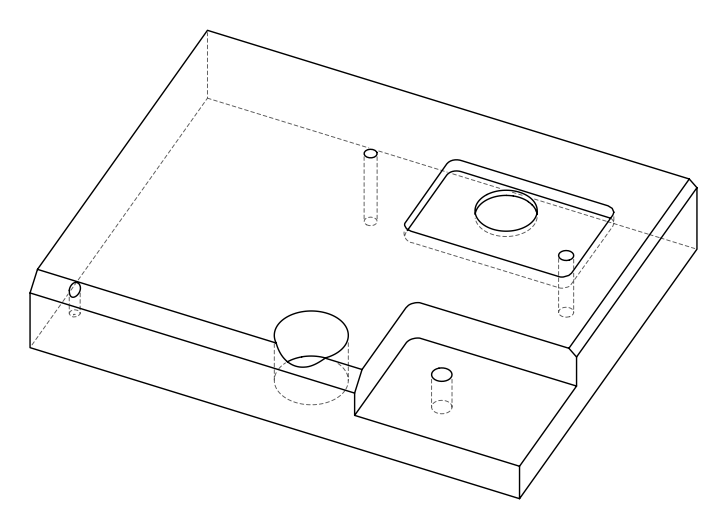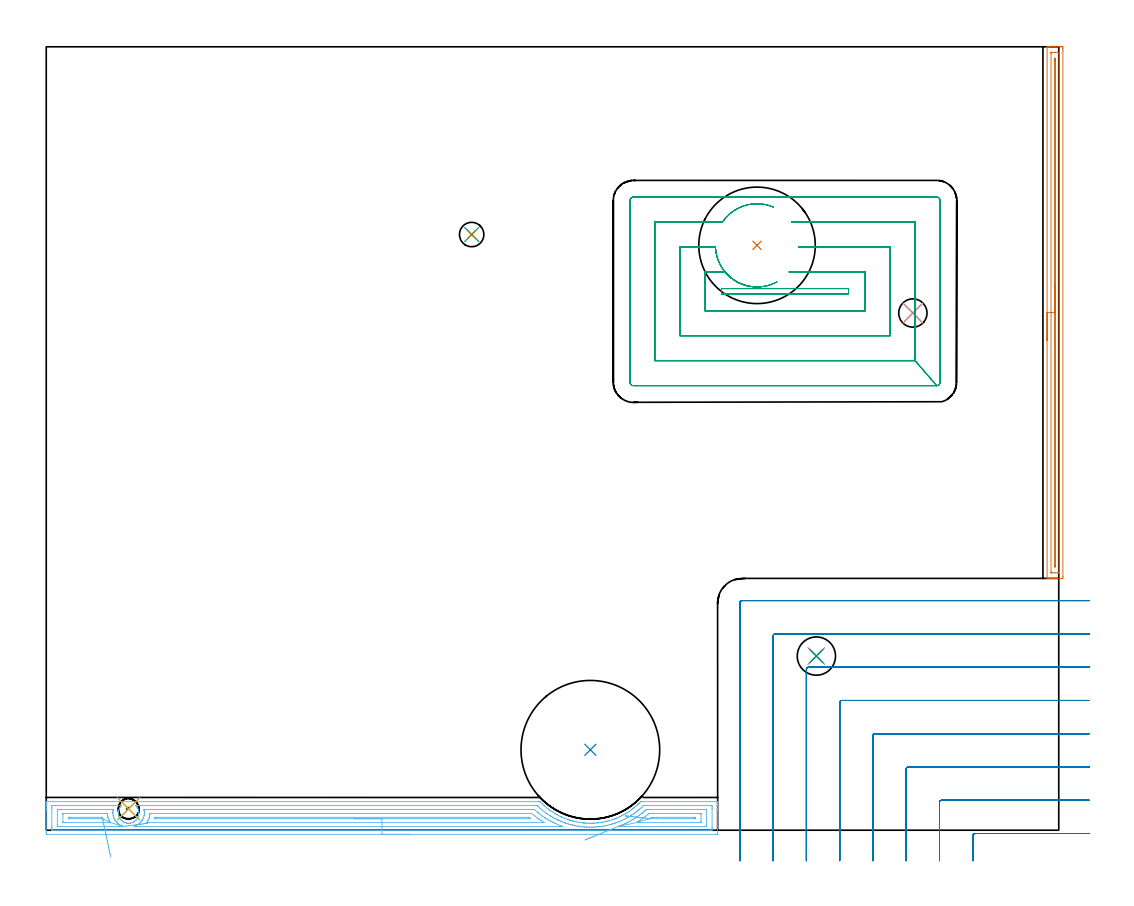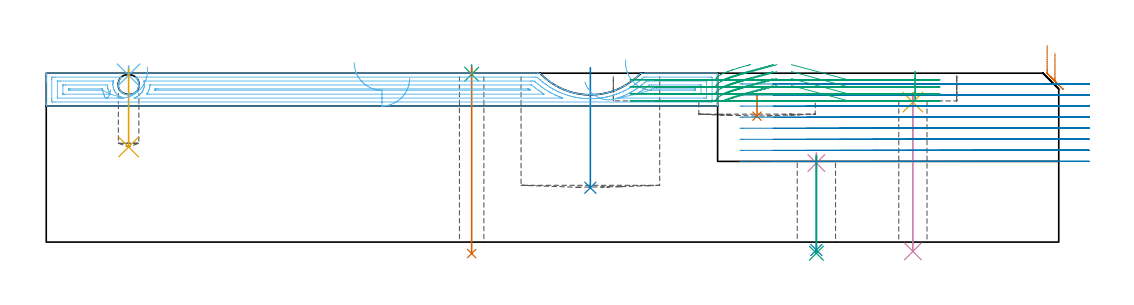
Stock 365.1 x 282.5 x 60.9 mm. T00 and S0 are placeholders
(PLAN: 15 operations, 10 tool changes, 44.3 min)
(1 INDEXABLE_INSERT_DRILL_BLIND_HOLE_FROM_SOLID | STEP1POCKET | NXT0302_036 | 0.03 min | 20784 mm3)
(2 INDEXABLE_INSERT_DRILL_BLIND_HOLE_FROM_SOLID_1 | STEP1POCKET_2 | NXT0302_038 | 0.17 min | 79917 mm3)
(3 SPOT_DRILL | STEP1HOLE | NXT0321_9005460120000 | 0.03 min | 1 mm3)
(4 SPOT_DRILL_1 | STEP1HOLE_1 | NXT0321_9005460120000 | 0.04 min | 3501 mm3)
(5 SPOT_DRILL_2 | STEP1HOLE_2 | NXT0321_9005460120000 | 0.03 min | 1021 mm3)
(6 SPOT_DRILL_3 | STEP1POCKET_1 | NXT0321_9005460120000 | 0.03 min | 1 mm3)
(7 DRILL_THROUGH_HOLE_INTO_CENTER | STEP1HOLE | UGT0301_204 | 0.27 min | 3683 mm3)
(8 DRILL_THROUGH_HOLE_INTO_CENTER_1 | STEP1HOLE_1 | NXT0301_045 | 0.14 min | 1255 mm3)
(9 DRILL_TO_ENLARGE_THROUGH_HOLE | STEP1HOLE_1 | NXT0301_103 | 0.15 min | 4338 mm3)
(10 DRILL_THROUGH_HOLE_INTO_CENTER_2 | STEP1HOLE_2 | NXT0301_073 | 0.23 min | 4204 mm3)
(11 DRILL_BLIND_HOLE_INTO_CENTER | STEP1POCKET_1 | NXT0301_045 | 0.11 min | 1095 mm3)
(12 AREA_MILL | FG_CHAMFER_SURFACE | UGT0205_001 | 9.44 min | 16518 mm3)
(13 AREA_MILL_1 | FG_CHAMFER_SURFACE_1 | UGT0205_001 | 4.74 min | 3171 mm3)
(14 MILL_CORNER_NOTCH_RECTANGULAR | CORNER_NOTCH_RECTANGULAR | UGT0201_008 | Follow Part, ap 4, ae 75% | 19.09 min | 349362 mm3)
(15 MILL_RECTANGULAR_POCKET | POCKET_RECTANGULAR_STRAIGHT | NXT0201_011 | Follow Part, ap 3, ae 75% | 9.76 min | 83696 mm3)
(TOOL NXT0302_036 | Index. Insert Drill 42mm [880-D4200L50-05] | D42 PA176 FL210 Z2)
(TOOL NXT0302_038 | Index. Insert Drill 50mm [880-D5000L50-04] | D50 PA176 FL200 Z2)
(TOOL NXT0321_9005460120000 | NC Spot Drill, 142deg, 12mm, Carbide, Uncoated | D12 PA142 FL30 Z2)
(TOOL UGT0301_204 | Twist Drill 8.8 mm | D8.8 PA118 FL80 Z2)
(TOOL NXT0301_045 | Carbide Drill 7.4mm [860.1-0740-022A1-MM 2214] | D7.4 PA140 FL41 Z2)
(TOOL NXT0301_103 | Carbide Drill 13.8mm [860.1-1380-062A1-MM 2214] | D13.8 PA140 FL77 Z2)
(TOOL NXT0301_073 | Carbide Drill 10.2mm [860.1-1020-031A1-MM 2214] | D10.2 PA140 FL55 Z2)
(TOOL UGT0205_001 | Chamfer Mill 20 x 3 x 45 deg. | D20 FL50 Z2)
(TOOL UGT0201_008 | End Mill 16 mm | D16 FL32 Z4)
(TOOL NXT0201_011 | ENDMILL 12mm [2P460-1200-NA 1630] | D12 FL38 Z6)
(OP 1 INDEXABLE_INSERT_DRILL_BLIND_HOLE_FROM_SOLID)
G17 G21 G94 G90
T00 M6
G54
G17 G0 G90 X256.3 Y210.9 S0 M3
G43 Z70.9 H1
G94 G81 G98 Z45.4 F250. R52.9
G80
M5
M2
(OP 2 INDEXABLE_INSERT_DRILL_BLIND_HOLE_FROM_SOLID_1)
G17 G21 G94 G90
T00 M6
G54
G17 G0 G90 X196.2 Y29. S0 M3
G43 Z70.9 H1
G94 G81 G98 Z19.6 F250. R62.9
G80
M5
M2
(OP 3 SPOT_DRILL)
G17 G21 G94 G90
T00 M6
G54
G17 G0 G90 X153.4 Y214.8 S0 M3
G43 Z70.9 H0
G94 G81 G98 Z60.521 F250. R63.9
G80
M5
M2
(OP 4 SPOT_DRILL_1)
G17 G21 G94 G90
T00 M6
G54
G17 G0 G90 X277.7 Y62.8 S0 M3
G43 Z70.9 H0
G94 G81 G98 Z28.502 F250. R32.1
G80
M5
M2
(OP 5 SPOT_DRILL_2)
G17 G21 G94 G90
T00 M6
G54
G17 G0 G90 X312.5 Y186.5 S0 M3
G43 Z70.9 H0
G94 G81 G98 Z50.461 F250. R53.9
G80
M5
M2
(OP 6 SPOT_DRILL_3)
G17 G21 G94 G90
T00 M6
G54
G17 G0 G90 X29.7 Y7.7 S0 M3
G43 Z70.9 H0
G94 G81 G98 Z60.181 F250. R63.5
G80
M5
M2
(OP 7 DRILL_THROUGH_HOLE_INTO_CENTER)
G17 G21 G94 G90
T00 M6
G54
G17 G0 G90 X153.4 Y214.8 S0 M3
G43 Z70.9 H0
G94 G73 G98 Z-4.144 F250. Q8.13 R62.9
G80
M5
M2
(OP 8 DRILL_THROUGH_HOLE_INTO_CENTER_1)
G17 G21 G94 G90
T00 M6
G54
G17 G0 G90 X277.7 Y62.8 S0 M3
G43 Z70.9 H1
G94 G73 G98 Z-2.847 F250. Q6.389 R31.1
G80
M5
M2
(OP 9 DRILL_TO_ENLARGE_THROUGH_HOLE)
G17 G21 G94 G90
T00 M6
G54
G17 G0 G90 X277.7 Y62.8 S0 M3
G43 Z70.9 H1
G94 G81 G98 Z-4.011 F250. R31.1
G80
M5
M2
(OP 10 DRILL_THROUGH_HOLE_INTO_CENTER_2)
G17 G21 G94 G90
T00 M6
G54
G17 G0 G90 X312.5 Y186.5 S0 M3
G43 Z70.9 H1
G94 G73 G98 Z-3.356 F250. Q9.043 R52.9
G80
M5
M2
(OP 11 DRILL_BLIND_HOLE_INTO_CENTER)
G17 G21 G94 G90
T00 M6
G54
G17 G0 G90 X29.7 Y7.7 S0 M3
G43 Z70.9 H1
G94 G81 G98 Z34.3 F250. R62.5
G80
M5
M2
(OP 12 AREA_MILL)
G17 G21 G94 G90
T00 M6
G54
G17 G0 G90 X131.05 Y-1.5 S1061 M3
G43 Z70.9 H0
Z59.1
G94 G1 X131.012 Z58.228 F250.
X130.898 Z57.364
X130.709 Z56.512
X130.447 Z55.68
X130.113 Z54.874
X129.71 Z54.1
X129.242 Z53.364
X128.71 Z52.672
X128.121 Z52.029
X127.478 Z51.44
X126.786 Z50.908
X126.05 Z50.44
X125.276 Z50.037
X124.47 Z49.703
X123.638 Z49.441
X122.786 Z49.252
X121.922 Z49.138
X121.05 Z49.1
X0.602
X0.043 Y-1.494 Z49.104
X0.008 Y-1.492 Z49.106
X0.003 Y-0.937 Z49.661
X0. Y-0.337 Z50.261
Y7.068 Z57.662
Y7.647 Z58.244
Y7.958 Z58.554
Y8.536 Z59.133
Y8.847 Z59.442
Y9.469 Z60.068
Y9.907 Z60.506
X0.007 Y10.26 Z60.852
X0.01 Y10.297 Z60.888
X0.156 Y10.3 Z60.9
X177.259
X178.062 Y10.294 Z60.892
X178.151 Y10.205 Z60.804
X178.175 Y10.181 Z60.78
X178.919 Y9.438 Z60.037
X179. Y9.359 Z59.958
X179.49 Y8.913 Z59.512
X179.891 Y8.555 Z59.155
X180.382 Y8.15 Z58.746
X180.783 Y7.823 Z58.423
X180.982 Y7.669 Z58.268
X181.39 Y7.365 Z57.963
X181.628 Y7.19 Z57.789
X181.674 Y7.157 Z57.755
X181.72 Y7.125 Z57.723
X181.803 Y7.068 Z57.665
X182.006 Y6.926 Z57.526
X182.21 Y6.785 Z57.384
X182.566 Y6.551 Z57.149
X183.458 Y5.994 Z56.592
X183.505 Y5.967 Z56.565
X183.616 Y5.901 Z56.499
X183.851 Y5.767 Z56.367
X183.981 Y5.693 Z56.293
X184.152 Y5.6 Z56.2
X184.349 Y5.494 Z56.092
X185.289 Y5.009 Z55.607
X185.735 Y4.802 Z55.4
X185.938 Y4.71 Z55.309
X185.968 Y4.696 Z55.296
X186.132 Y4.624 Z55.221
X187.024 Y4.25 Z54.849
X187.321 Y4.132 Z54.73
X187.915 Y3.921 Z54.516
X187.966 Y3.904 Z54.5
X188.268 Y3.804 Z54.402
X188.412 Y3.758 Z54.354
X188.488 Y3.733 Z54.33
X188.721 Y3.656 Z54.255
X188.807 Y3.628 Z54.227
X189.304 Y3.484 Z54.08
X189.698 Y3.367 Z53.966
X189.728 Y3.359 Z53.958
X189.9 Y3.312 Z53.912
X190.145 Y3.248 Z53.845
X190.59 Y3.143 Z53.742
X190.825 Y3.094 Z53.694
X191.481 Y2.961 Z53.556
X192.373 Y2.805 Z53.403
X193.264 Y2.682 Z53.281
X193.765 Y2.634 Z53.228
X193.875 Y2.622 Z53.219
X193.881 Y2.621
X194.055 Y2.604 Z53.199
X194.156 Y2.595 Z53.188
X194.211 Y2.593 Z53.183
X194.974 Y2.542 Z53.137
X195.047 Y2.537 Z53.132
X195.945 Y2.511 Z53.106
X196.044 Y2.513
X196.831 Y2.518 Z53.112
X196.888 Y2.521 Z53.113
X197.4 Y2.542 Z53.139
X197.722 Y2.556 Z53.152
X198.614 Y2.628 Z53.224
X198.672 Y2.636 Z53.229
X198.933 Y2.664 Z53.261
X199.505 Y2.732 Z53.324
X200.397 Y2.866 Z53.46
X200.677 Y2.917 Z53.516
X201.288 Y3.034 Z53.631
X202.18 Y3.23 Z53.827
X202.241 Y3.245 Z53.841
X202.256 Y3.248 Z53.845
X202.741 Y3.38 Z53.98
X203.071 Y3.472 Z54.07
X203.963 Y3.746 Z54.344
X204.854 Y4.05 Z54.649
X204.917 Y4.073 Z54.671
X205.08 Y4.132 Z54.73
X205.364 Y4.246 Z54.846
X205.444 Y4.278 Z54.878
X205.746 Y4.402 Z54.999
X206.637 Y4.789 Z55.389
X207.148 Y5.029 Z55.625
X207.364 Y5.137 Z55.736
X207.529 Y5.22 Z55.819
X208.04 Y5.494 Z56.09
X208.421 Y5.695 Z56.295
X208.469 Y5.723 Z56.323
X208.782 Y5.9 Z56.5
X209.312 Y6.222 Z56.82
X210.204 Y6.793 Z57.391
X211.095 Y7.427 Z58.026
X211.417 Y7.67 Z58.268
X211.609 Y7.823 Z58.419
X211.908 Y8.059 Z58.658
X211.987 Y8.121 Z58.72
X212.501 Y8.551 Z59.151
X212.84 Y8.847 Z59.445
X212.878 Y8.88 Z59.479
X212.947 Y8.944 Z59.543
X213.067 Y9.055 Z59.655
X213.161 Y9.144 Z59.74
X213.245 Y9.22 Z59.819
X213.412 Y9.375 Z59.974
X213.48 Y9.439 Z60.036
X213.542 Y9.499 Z60.098
X213.733 Y9.683 Z60.282
X213.77 Y9.72 Z60.317
X213.786 Y9.737 Z60.334
X214.266 Y10.221 Z60.82
X214.339 Y10.294 Z60.892
X214.732 Y10.3 Z60.9
X241.944
X242.09 Y10.297 Z60.888
X242.093 Y10.26 Z60.852
X242.1 Y9.906 Z60.505
Y9.469 Z60.068
Y8.847 Z59.442
Y7.647 Z58.244
Y7.068 Z57.662
Y-0.937 Z49.661
X242.098 Y-1.228 Z49.369
X242.09 Y-1.492 Z49.106
X241.826 Y-1.499 Z49.099
X121.05 Y-1.5 Z49.1
Y-0.086 Z50.514
X3.317
X2.423 Y-0.083 Z50.517
X2.386 Y-0.081 Z50.519
X2.01 Y-0.047 Z50.553
X2.003 Y0.335 Z50.935
X2.001 Y0.842 Z51.442
X2. Y1.227 Z51.827
X2.001 Y7.958 Z58.558
X2.002 Y8.341 Z58.941
X2.01 Y8.847 Z59.447
X2.352 Y8.882 Z59.482
X2.386 Y8.883 Z59.483
X3.24 Y8.886 Z59.486
X26.476
X27.111 Y8.88 Z59.48
X27.154 Y8.879 Z59.479
X27.133 Y8.85 Z59.45
X26.858 Y8.553 Z59.153
X26.547 Y8.126 Z58.726
X26.317 Y7.669 Z58.269
X26.158 Y7.232 Z57.832
X26.058 Y6.784 Z57.384
X26.015 Y6.343 Z56.943
X26.023 Y5.9 Z56.5
X26.088 Y5.454 Z56.054
X26.207 Y5.016 Z55.616
X26.358 Y4.635 Z55.235
X26.547 Y4.269 Z54.869
X26.638 Y4.131 Z54.731
X26.813 Y3.896 Z54.496
X27.006 Y3.674 Z54.274
X27.216 Y3.468 Z54.068
X27.439 Y3.275 Z53.875
X27.476 Y3.247 Z53.847
X27.678 Y3.108 Z53.708
X27.888 Y2.981 Z53.581
X28.106 Y2.868 Z53.468
X28.33 Y2.765 Z53.365
X28.768 Y2.619 Z53.219
X28.992 Y2.564 Z53.164
X29.222 Y2.535 Z53.135
X29.667 Y2.511 Z53.111
X30.113 Y2.526 Z53.126
X30.337 Y2.558 Z53.158
X31.005 Y2.691 Z53.291
X31.119 Y2.768 Z53.368
X31.23 Y2.829 Z53.429
X31.455 Y2.95 Z53.55
X31.68 Y3.081 Z53.681
X31.896 Y3.225 Z53.825
X31.925 Y3.247 Z53.847
X32.158 Y3.446 Z54.046
X32.378 Y3.658 Z54.258
X32.579 Y3.888 Z54.488
X32.788 Y4.162 Z54.762
X32.909 Y4.367 Z54.967
X33.016 Y4.579 Z55.179
X33.193 Y5.016 Z55.616
X33.312 Y5.454 Z56.054
X33.377 Y5.9 Z56.5
X33.385 Y6.343 Z56.943
X33.342 Y6.784 Z57.384
X33.242 Y7.232 Z57.832
X33.084 Y7.669 Z58.269
X32.947 Y7.957 Z58.557
X32.788 Y8.236 Z58.836
X32.672 Y8.397 Z58.997
X32.547 Y8.553 Z59.153
X32.237 Y8.878 Z59.478
X32.234 Y8.884 Z59.484
X32.683 Y8.886 Z59.486
X175.436
X176.33 Y8.884 Z59.484
X176.367 Y8.883 Z59.483
X177.047 Y8.847 Z59.447
X177.259 Y8.651 Z59.251
X178.014 Y7.958 Z58.558
X178.151 Y7.835 Z58.435
X178.972 Y7.139 Z57.739
X179.043 Y7.082 Z57.682
X179.06 Y7.068 Z57.668
X179.936 Y6.395 Z56.995
X180.015 Y6.337 Z56.937
X180.237 Y6.179 Z56.779
X180.828 Y5.772 Z56.372
X181.568 Y5.289 Z55.889
X181.72 Y5.193 Z55.793
X181.98 Y5.03 Z55.63
X182.612 Y4.659 Z55.259
X182.713 Y4.601 Z55.201
X182.778 Y4.565 Z55.165
X183.084 Y4.4 Z55.
X183.505 Y4.18 Z54.78
X183.963 Y3.943 Z54.543
X184.397 Y3.732 Z54.332
X184.486 Y3.689 Z54.289
X184.548 Y3.661 Z54.261
X184.883 Y3.511 Z54.111
X185.289 Y3.335 Z53.935
X185.595 Y3.205 Z53.805
X186.181 Y2.97 Z53.57
X187.051 Y2.643 Z53.243
X187.065 Y2.639 Z53.239
X187.118 Y2.621 Z53.221
X187.966 Y2.352 Z52.952
X188.356 Y2.232 Z52.832
X188.858 Y2.089 Z52.689
X189.593 Y1.888 Z52.488
X189.683 Y1.866 Z52.466
X189.75 Y1.851 Z52.451
X190.29 Y1.732 Z52.332
X190.642 Y1.659 Z52.259
X190.733 Y1.641 Z52.241
X191.534 Y1.498 Z52.098
X191.817 Y1.45 Z52.05
X192.427 Y1.362 Z51.962
X192.856 Y1.304 Z51.904
X193.319 Y1.251 Z51.851
X193.514 Y1.231 Z51.831
X194.04 Y1.184 Z51.784
X194.211 Y1.171 Z51.771
X194.809 Y1.135 Z51.735
X195.103 Y1.123 Z51.723
X195.733 Y1.104 Z51.704
X195.995 Y1.101 Z51.701
X196.625 Y1.104 Z51.704
X196.888 Y1.108 Z51.708
X197.489 Y1.132 Z51.732
X197.78 Y1.147 Z51.747
X198.328 Y1.185 Z51.785
X198.672 Y1.214 Z51.814
X199.145 Y1.261 Z51.861
X199.564 Y1.308 Z51.908
X199.942 Y1.355 Z51.955
X200.456 Y1.431 Z52.031
X200.717 Y1.472 Z52.072
X201.349 Y1.582 Z52.182
X201.475 Y1.606 Z52.206
X202.106 Y1.732 Z52.332
X202.217 Y1.756 Z52.356
X202.257 Y1.765 Z52.365
X203.025 Y1.947 Z52.547
X203.133 Y1.974 Z52.574
X203.64 Y2.116 Z52.716
X204.025 Y2.227 Z52.827
X204.328 Y2.319 Z52.919
X204.917 Y2.503 Z53.103
X205.007 Y2.532 Z53.132
X205.27 Y2.621 Z53.221
X205.672 Y2.759 Z53.359
X205.73 Y2.78 Z53.38
X205.81 Y2.809 Z53.409
X206.314 Y3.008 Z53.608
X206.702 Y3.164 Z53.764
X206.947 Y3.266 Z53.866
X207.594 Y3.545 Z54.145
X208.176 Y3.82 Z54.42
X208.486 Y3.971 Z54.571
X208.771 Y4.117 Z54.717
X209.379 Y4.435 Z55.035
X209.925 Y4.744 Z55.344
X210.271 Y4.944 Z55.544
X210.486 Y5.075 Z55.675
X210.833 Y5.289 Z55.889
X211.035 Y5.417 Z56.017
X211.163 Y5.501 Z56.101
X211.792 Y5.917 Z56.517
X212.16 Y6.179 Z56.779
X212.613 Y6.513 Z57.113
X212.947 Y6.762 Z57.362
X213.12 Y6.897 Z57.497
X213.336 Y7.068 Z57.668
X213.613 Y7.294 Z57.894
X213.84 Y7.482 Z58.082
X214.096 Y7.702 Z58.302
X214.39 Y7.958 Z58.558
X214.57 Y8.119 Z58.719
X214.732 Y8.267 Z58.867
X215.359 Y8.847 Z59.447
X215.591 Y8.88 Z59.48
X215.624 Y8.882 Z59.482
X216.478 Y8.886 Z59.486
X238.783
X239.677 Y8.883 Z59.483
X239.714 Y8.881 Z59.481
X240.09 Y8.847 Z59.447
X240.097 Y8.465 Z59.065
X240.099 Y7.958 Z58.558
X240.1 Y7.573 Z58.173
X240.099 Y0.842 Z51.442
X240.098 Y0.459 Z51.059
X240.09 Y-0.047 Z50.553
X239.748 Y-0.082 Z50.518
X239.714 Y-0.083 Z50.517
X238.86 Y-0.086 Z50.514
X121.05
Y1.328 Z51.928
X32.234 Y1.329 Z51.929
X31.892 Y1.33 Z51.93
X31.829 Y1.331 Z51.931
X31.66 Y1.335 Z51.935
X31.779 Y1.384 Z51.984
X32.063 Y1.499 Z52.099
X32.287 Y1.615 Z52.215
X32.721 Y1.861 Z52.461
X33.19 Y2.154 Z52.754
X33.344 Y2.26 Z52.86
X33.614 Y2.475 Z53.075
X33.691 Y2.544 Z53.144
X33.773 Y2.621 Z53.221
X34.135 Y2.991 Z53.591
X34.506 Y3.437 Z54.037
X34.537 Y3.479 Z54.079
X34.558 Y3.511 Z54.111
X34.749 Y3.832 Z54.432
X34.861 Y4.046 Z54.646
X35.014 Y4.4 Z55.
X35.123 Y4.674 Z55.274
X35.289 Y5.289 Z55.889
X35.307 Y5.381 Z55.981
X35.356 Y5.751 Z56.351
X35.381 Y6.179 Z56.779
X35.382 Y6.195 Z56.795
X35.372 Y6.413 Z57.013
X35.351 Y6.642 Z57.242
X35.293 Y7.068 Z57.668
X35.275 Y7.191 Z57.791
X35.237 Y7.411 Z58.011
X35.232 Y7.466 Z58.066
X35.248 Y7.467 Z58.067
X35.297 Y7.47 Z58.07
X35.398 Y7.471 Z58.071
X174.582
X175.071
X175.475 Y7.468 Z58.068
X175.969 Y7.465 Z58.065
X176.367 Y7.142 Z57.742
X176.455 Y7.068 Z57.668
X177.259 Y6.388 Z56.988
X177.516 Y6.179 Z56.779
X178.151 Y5.684 Z56.284
X178.676 Y5.289 Z55.889
X179.043 Y5.029 Z55.629
X179.866 Y4.47 Z55.07
X179.936 Y4.425 Z55.025
X179.975 Y4.4 Z55.
X180.828 Y3.876 Z54.476
X181.448 Y3.511 Z54.111
X181.72 Y3.359 Z53.959
X182.053 Y3.178 Z53.778
X182.612 Y2.894 Z53.494
X183.157 Y2.621 Z53.221
X183.505 Y2.457 Z53.057
X183.81 Y2.317 Z52.917
X184.397 Y2.068 Z52.668
X185.199 Y1.732 Z52.332
X185.289 Y1.697 Z52.297
X185.345 Y1.675 Z52.275
X185.673 Y1.555 Z52.155
X186.181 Y1.366 Z51.966
X186.253 Y1.338 Z51.938
X186.216 Y1.333 Z51.933
X186.181 Y1.332 Z51.932
X185.693 Y1.329 Z51.929
X185.534
X121.05 Y1.328 Z51.928
Y2.743 Z53.343
X37.06
X36.45 Y2.748 Z53.348
X36.29 Y2.75 Z53.35
X36.288 Y2.779 Z53.379
X36.29 Y2.794 Z53.394
X36.565 Y3.237 Z53.837
X36.713 Y3.511 Z54.111
X36.86 Y3.833 Z54.433
X37.085 Y4.4 Z55.
X37.11 Y4.472 Z55.072
X37.183 Y4.727 Z55.327
X37.287 Y5.186 Z55.786
X37.303 Y5.289 Z55.889
X37.35 Y5.646 Z56.246
X37.376 Y5.986 Z56.586
X37.383 Y6.031 Z56.631
X37.388 Y6.049 Z56.649
X37.402 Y6.051 Z56.651
X37.497 Y6.055 Z56.655
X37.69 Y6.057 Z56.657
X174.705
X174.897 Y6.055 Z56.655
X174.992 Y6.052 Z56.652
X175.037 Y6.049 Z56.649
X175.961 Y5.289 Z55.889
X176.367 Y4.968 Z55.568
X177.106 Y4.4 Z55.
X177.259 Y4.286 Z54.886
X177.664 Y3.996 Z54.596
X178.151 Y3.671 Z54.271
X178.394 Y3.511 Z54.111
X179.043 Y3.085 Z53.685
X179.546 Y2.749 Z53.349
X179.043 Y2.744 Z53.344
X178.921 Y2.743 Z53.343
X121.05
Y4.157 Z54.757
X39.21
X39.138 Y4.159 Z54.759
X39.113 Y4.16 Z54.76
X39.091 Y4.163 Z54.763
X39.087 Y4.199 Z54.799
X39.1 Y4.268 Z54.868
X39.135 Y4.4 Z55.
X39.184 Y4.569 Z55.169
X39.216 Y4.636 Z55.236
X39.372 Y4.639 Z55.239
X39.616 Y4.642 Z55.242
X39.859 Y4.643 Z55.243
X40.507
X173.447
X173.69 Y4.642 Z55.242
X173.934 Y4.639 Z55.239
X174.092 Y4.636 Z55.236
X174.187 Y4.563 Z55.163
X174.393 Y4.4 Z55.
X174.582 Y4.247 Z54.847
X174.644 Y4.192 Z54.792
X174.676 Y4.162 Z54.762
X174.664 Y4.16 Z54.76
X174.641 Y4.158 Z54.758
X174.582
X173.934 Y4.157 Z54.757
X121.05
X120.178 Z54.795
X119.314 Z54.909
X118.462 Z55.098
X117.63 Z55.36
X116.824 Z55.694
X116.05 Z56.097
X115.314 Z56.565
X114.622 Z57.096
X113.979 Z57.686
X113.39 Z58.329
X112.858 Z59.021
X112.39 Z59.757
X111.987 Z60.531
X111.653 Z61.337
X111.391 Z62.169
X111.202 Z63.02
X111.088 Z63.885
X111.05 Z64.757
G0 Z70.9
X194.194 Y-3.553
Z57.741
G1 X194.513 Y-3.422 Z56.94
X194.895 Y-3.266 Z56.171
X195.338 Y-3.084 Z55.442
X195.838 Y-2.88 Z54.757
X196.391 Y-2.653 Z54.122
X196.993 Y-2.406 Z53.541
X197.64 Y-2.141 Z53.019
X198.327 Y-1.86 Z52.56
X199.048 Y-1.565 Z52.167
X199.798 Y-1.258 Z51.844
X200.571 Y-0.941 Z51.593
X201.361 Y-0.617 Z51.415
X202.163 Y-0.289 Z51.313
X202.97 Y0.042 Z51.286
X203.776 Y0.372 Z51.336
X204.575 Y0.699 Z51.461
X205.361 Y1.021 Z51.661
X206.127 Y1.335 Z51.935
X206.184 Y1.358 Z51.958
X206.251 Y1.383 Z51.983
X206.702 Y1.545 Z52.145
X206.838 Y1.596 Z52.196
X207.196 Y1.732 Z52.332
X207.48 Y1.845 Z52.445
X207.594 Y1.892 Z52.492
X208.106 Y2.111 Z52.711
X208.486 Y2.275 Z52.875
X208.726 Y2.382 Z52.982
X209.253 Y2.621 Z53.221
X209.338 Y2.661 Z53.261
X209.379 Y2.681 Z53.281
X209.927 Y2.963 Z53.563
X210.271 Y3.142 Z53.742
X210.511 Y3.271 Z53.871
X210.955 Y3.511 Z54.111
X211.088 Y3.585 Z54.185
X211.163 Y3.628 Z54.228
X211.646 Y3.918 Z54.518
X212.055 Y4.166 Z54.766
X212.199 Y4.256 Z54.856
X212.424 Y4.4 Z55.
X212.739 Y4.607 Z55.207
X212.947 Y4.747 Z55.347
X213.269 Y4.969 Z55.569
X213.728 Y5.289 Z55.889
X213.793 Y5.336 Z55.936
X213.84 Y5.37 Z55.97
X214.3 Y5.72 Z56.32
X214.732 Y6.049 Z56.649
X214.804 Y6.107 Z56.707
X214.894 Y6.179 Z56.779
X215.292 Y6.509 Z57.109
X215.624 Y6.786 Z57.386
X215.775 Y6.917 Z57.517
X215.946 Y7.068 Z57.668
X216.245 Y7.338 Z57.938
X216.34 Y7.422 Z58.022
X216.375 Y7.451 Z58.051
X216.395 Y7.464 Z58.064
X216.416 Y7.466 Z58.066
X216.516 Y7.469 Z58.069
X217.004 Y7.471 Z58.071
X217.408 Y7.472 Z58.072
X237.929 Y7.471 Z58.071
X238.064 Y7.47 Z58.07
X238.085 Y7.468 Z58.068
X238.09 Y7.466 Z58.066
X238.093 Y7.443 Z58.043
X238.098 Y7.352 Z57.952
X238.099 Y7.239 Z57.839
X238.1 Y7.068 Z57.668
X238.099 Y1.562 Z52.162
X238.093 Y1.391 Z51.991
X238.09 Y1.345 Z51.945
X238.076 Y1.335 Z51.935
X238.03 Y1.333 Z51.933
X237.929 Y1.331 Z51.931
X237.441 Y1.329 Z51.929
X237.037 Y1.328 Z51.928
X206.702 Y1.329 Z51.929
X206.213 Y1.33 Z51.93
X206.127 Y1.335 Z51.935
X212.815 Y2.751 Z53.351
X212.816 Y2.752 Z53.352
X212.914 Y2.816 Z53.416
X212.947 Y2.837 Z53.437
X213.363 Y3.096 Z53.696
X213.55 Y3.214 Z53.814
X213.84 Y3.398 Z53.998
X213.908 Y3.443 Z54.043
X214.01 Y3.511 Z54.111
X214.44 Y3.801 Z54.401
X214.732 Y4. Z54.6
X214.967 Y4.166 Z54.766
X215.293 Y4.4 Z55.
X215.483 Y4.54 Z55.14
X215.624 Y4.645 Z55.245
X215.987 Y4.927 Z55.527
X216.451 Y5.289 Z55.889
X216.487 Y5.318 Z55.918
X216.981 Y5.716 Z56.316
X217.408 Y6.05 Z56.65
X217.535 Y6.052 Z56.652
X218.301 Y6.056 Z56.656
X219.071 Y6.057 Z56.657
X235.375
X236.042 Y6.052 Z56.652
X236.079 Y6.051 Z56.651
X236.09 Y6.047 Z56.647
X236.093 Y6.026 Z56.626
X236.097 Y5.928 Z56.528
X236.099 Y5.73 Z56.33
Y3.088 Z53.688
X236.096 Y2.877 Z53.477
X236.092 Y2.772 Z53.372
X236.09 Y2.751 Z53.351
X236.072 Y2.749 Z53.349
X236.02 Y2.746 Z53.346
X235.253 Y2.743 Z53.343
X235.131
X213.19
X212.947 Y2.745 Z53.345
X212.821 Y2.747 Z53.347
X212.815 Y2.751 Z53.351
X217.727 Y4.165 Z54.765
X217.757 Y4.192 Z54.792
X217.878 Y4.294 Z54.894
X218.008 Y4.4 Z55.
X218.17 Y4.53 Z55.13
X218.301 Y4.635 Z55.235
X218.951 Y4.641 Z55.241
X220.085 Y4.643 Z55.243
X233.712
X233.875 Y4.641 Z55.241
X234.004 Y4.639 Z55.239
X234.083 Y4.636 Z55.236
X234.09 Y4.609 Z55.209
X234.094 Y4.4 Z55.
X234.093 Y4.243 Z54.843
X234.09 Y4.17 Z54.77
X233.955 Y4.164 Z54.764
X233.71 Y4.159 Z54.759
X233.468 Y4.158 Z54.758
X218.057 Y4.157 Z54.757
X217.813 Y4.16 Z54.76
X217.745 Y4.163 Z54.763
X217.727 Y4.165 Z54.765
X216.871 Y4.262 Z54.9
X216.03 Y4.357 Z55.11
X215.21 Y4.451 Z55.393
X214.417 Y4.54 Z55.747
X213.659 Y4.627 Z56.169
X212.939 Y4.708 Z56.656
X212.265 Y4.785 Z57.205
X211.641 Y4.855 Z57.81
X211.072 Y4.92 Z58.468
X210.561 Y4.978 Z59.173
X210.114 Y5.029 Z59.92
X209.733 Y5.072 Z60.704
X209.421 Y5.107 Z61.518
X209.181 Y5.135 Z62.356
X209.015 Y5.153 Z63.212
X208.923 Y5.164 Z64.08
X208.907 Y5.166 Z64.952
X208.967 Y5.159 Z65.822
G0 Z70.9
X36.419 Y2.473
Z63.158
G1 X36.493 Y2.483 Z62.288
X36.492 Z61.416
X36.416 Y2.472 Z60.547
X36.264 Y2.453 Z59.688
X36.04 Y2.423 Z58.846
X35.743 Y2.384 Z58.026
X35.376 Y2.336 Z57.236
X34.943 Y2.279 Z56.481
X34.446 Y2.213 Z55.767
X33.889 Y2.14 Z55.1
X33.277 Y2.06 Z54.483
X32.614 Y1.972 Z53.923
X31.904 Y1.879 Z53.424
X31.155 Y1.78 Z52.989
X30.371 Y1.677 Z52.621
X29.557 Y1.57 Z52.324
X28.722 Y1.46 Z52.099
X27.87 Y1.348 Z51.948
X27.766 Y1.335 Z51.935
X27.518 Y1.331 Z51.931
X27.368 Y1.33 Z51.93
X26.88 Y1.329 Z51.929
X26.476 Y1.328 Z51.928
X4.171 Y1.329 Z51.929
X4.036 Y1.33 Z51.93
X4.014 Y1.332 Z51.932
X4.01 Y1.334 Z51.934
X4.007 Y1.357 Z51.957
X4.002 Y1.448 Z52.048
X4. Y1.902 Z52.502
X4.001 Y7.238 Z57.838
X4.007 Y7.409 Z58.009
X4.01 Y7.455 Z58.055
X4.024 Y7.465 Z58.065
X4.07 Y7.467 Z58.067
X4.171 Y7.469 Z58.069
X4.659 Y7.471 Z58.071
X5.063 Y7.472 Z58.072
X24.042 Y7.471 Z58.071
X24.114 Y7.47 Z58.07
X24.155 Y7.467 Z58.067
X24.17 Y7.466 Z58.066
X24.172 Y7.45 Z58.05
X24.107 Y7.068 Z57.668
X24.065 Y6.804 Z57.404
X24.037 Y6.51 Z57.11
X24.028 Y6.179 Z56.779
X24.032 Y5.947 Z56.547
X24.111 Y5.289 Z55.889
X24.231 Y4.83 Z55.43
X24.385 Y4.4 Z55.
X24.476 Y4.178 Z54.778
X24.692 Y3.756 Z54.356
X24.851 Y3.511 Z54.111
X25.173 Y3.096 Z53.696
X25.376 Y2.867 Z53.467
X25.584 Y2.653 Z53.253
X25.62 Y2.621 Z53.221
X26.092 Y2.236 Z52.836
X26.476 Y1.983 Z52.583
X26.931 Y1.732 Z52.332
X27.368 Y1.533 Z52.133
X27.87 Y1.348 Z51.948
X23.139 Y2.748 Z53.348
X23.137 Y2.747 Z53.347
X23.106 Y2.745 Z53.345
X23.04 Y2.743 Z53.343
X22.907
X6.725
X6.058 Y2.748 Z53.348
X6.021 Y2.749 Z53.349
X6.01 Y2.753 Z53.353
X6.007 Y2.774 Z53.374
X6.003 Y2.872 Z53.472
X6.001 Y3.07 Z53.67
Y5.712 Z56.312
X6.004 Y5.923 Z56.523
X6.008 Y6.028 Z56.628
X6.01 Y6.049 Z56.649
X6.028 Y6.051 Z56.651
X6.08 Y6.054 Z56.654
X6.847 Y6.057 Z56.657
X6.969
X21.246 Y6.056 Z56.656
X22.015 Y6.05 Z56.65
X22.098 Y5.289 Z55.889
X22.111 Y5.194 Z55.794
X22.219 Y4.749 Z55.349
X22.321 Y4.4 Z55.
X22.495 Y3.921 Z54.521
X22.692 Y3.511 Z54.111
X22.907 Y3.111 Z53.711
X23.062 Y2.873 Z53.473
X23.13 Y2.766 Z53.366
X23.139 Y2.748 Z53.348
X20.326 Y4.162 Z54.762
X20.32 Y4.161 Z54.761
X20.291 Y4.159 Z54.759
X20.231 Y4.158 Z54.758
X8.388 Y4.157 Z54.757
X8.225 Y4.159 Z54.759
X8.096 Y4.161 Z54.761
X8.017 Y4.164 Z54.764
X8.01 Y4.191 Z54.791
X8.006 Y4.4 Z55.
X8.007 Y4.557 Z55.157
X8.01 Y4.63 Z55.23
X8.145 Y4.636 Z55.236
X8.39 Y4.641 Z55.241
X8.632 Y4.642 Z55.242
X19.987 Y4.643 Z55.243
X20.109 Y4.641 Z55.241
X20.169 Y4.639 Z55.239
X20.192 Y4.637 Z55.237
X20.231 Y4.537 Z55.137
X20.269 Y4.4 Z55.
X20.284 Y4.347 Z54.947
X20.314 Y4.217 Z54.817
X20.326 Y4.162 Z54.762
X20.459 Y3.526 Z54.179
X20.603 Y2.843 Z53.656
X20.755 Y2.118 Z53.195
X20.915 Y1.357 Z52.8
X21.081 Y0.564 Z52.475
X21.253 Y-0.253 Z52.222
X21.428 Y-1.088 Z52.042
X21.606 Y-1.936 Z51.938
X21.786 Y-2.789 Z51.909
X21.965 Y-3.641 Z51.957
X22.142 Y-4.487 Z52.08
X22.317 Y-5.318 Z52.278
X22.487 Y-6.13 Z52.549
X22.652 Y-6.915 Z52.892
X22.81 Y-7.668 Z53.303
X22.96 Y-8.383 Z53.779
X23.101 Y-9.055 Z54.318
X23.232 Y-9.678 Z54.914
G0 Z70.9
M5
M2
(OP 13 AREA_MILL_1)
G17 G21 G94 G90
T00 M6
G54
G17 G0 G90 X360.9 Y176.65 S1061 M3
G43 Z70.9 H0
G94 G1 Y176.688 Z70.028 F250.
Y176.802 Z69.163
Y176.991 Z68.312
Y177.253 Z67.48
Y177.587 Z66.674
Y177.99 Z65.9
Y178.458 Z65.164
Y178.99 Z64.472
Y179.579 Z63.829
Y180.222 Z63.239
Y180.914 Z62.708
Y181.65 Z62.24
Y182.424 Z61.837
Y183.23 Z61.503
Y184.062 Z61.241
Y184.913 Z61.052
Y185.778 Z60.938
Y186.65 Z60.9
Y282.319
X360.903 Y282.49 Z60.888
X360.966 Y282.493 Z60.825
X361.401 Y282.5 Z60.399
X361.685 Z60.115
X362.41 Z59.385
X363.666 Z58.131
X365.09 Z56.706
X365.718 Z56.078
X365.983 Y282.498 Z55.813
X366.591 Y282.493 Z55.205
X366.593 Y282.482 Z55.203
X366.599 Y281.871 Z55.201
X366.6 Y281.254 Z55.2
X366.599 Y91.428 Z55.201
X366.593 Y90.818 Z55.203
X366.591 Y90.807 Z55.205
X365.983 Y90.8 Z55.813
X364.197 Z57.598
X362.773 Z59.024
X362.41 Z59.385
X361.401 Z60.399
X360.969 Z60.822
X360.915 Z60.876
X360.903 Y90.807 Z60.888
X360.9 Y90.981 Z60.9
Y186.65
X362.314 Z59.486
Y280.179
X362.316 Y280.275 Z59.484
X362.321 Y280.466 Z59.479
X362.325 Y280.492 Z59.475
X362.333 Y280.495 Z59.467
X362.358 Y280.498 Z59.442
X362.41 Y280.5 Z59.39
X362.887 Z58.913
X363.78 Z58.02
X364.674 Z57.126
X365.09 Y280.497 Z56.71
X365.149 Y280.494 Z56.651
X365.179 Y280.49 Z56.621
X365.182 Y280.371 Z56.618
X365.185 Y280.179 Z56.615
X365.186 Y93.121 Z56.614
X365.184 Y93.025 Z56.616
X365.179 Y92.834 Z56.621
X365.175 Y92.808 Z56.625
X365.167 Y92.805 Z56.633
X365.142 Y92.802 Z56.658
X365.09 Y92.8 Z56.71
X364.613 Z57.187
X363.72 Z58.08
X362.826 Z58.974
X362.41 Y92.803 Z59.39
X362.351 Y92.806 Z59.449
X362.321 Y92.81 Z59.479
X362.318 Y92.929 Z59.482
X362.315 Y93.121 Z59.485
X362.314 Y186.65 Z59.486
X363.728 Z58.072
Y277.401
X363.729 Y277.869 Z58.071
X363.733 Y278.295 Z58.067
X363.735 Y278.337 Z58.065
X363.749 Y278.441 Z58.051
X363.764 Y278.295 Z58.036
X363.771 Y277.87 Z58.029
Y277.827
Y95.43
X363.767 Y95.005 Z58.033
X363.765 Y94.963 Z58.035
X363.751 Y94.859 Z58.049
X363.735 Y95.005 Z58.065
X363.732 Y95.048 Z58.068
X363.729 Y95.473 Z58.071
X363.728 Y186.65 Z58.072
Y187.522 Z58.11
Y188.386 Z58.223
Y189.238 Z58.412
Y190.07 Z58.675
Y190.876 Z59.008
Y191.65 Z59.411
Y192.386 Z59.88
Y193.078 Z60.411
Y193.721 Z61.
Y194.31 Z61.644
Y194.841 Z62.336
Y195.31 Z63.072
Y195.713 Z63.845
Y196.047 Z64.651
Y196.309 Z65.483
Y196.498 Z66.335
Y196.612 Z67.2
Y196.65 Z68.072
G0 Z70.9
M5
M2
(OP 14 MILL_CORNER_NOTCH_RECTANGULAR)
G17 G21 G94 G90
T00 M6
G54
G17 G0 G90 X376.009 Y-1.2 S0 M3
G43 Z71.005 H0
Z57.017
G94 G1 X373.009 F250.
X334.894 F500.
G3 X334.1 Y-1.994 R0.8
G1 Y-7.893
Y-8.
X334.096 Y-11. F250.
G0 Z71.005
X376.1 Y10.8
Z57.017
G1 X373.1
X322.894 F500.
G3 X322.1 Y10.006 R0.8
G1 Y-7.893
Y-8.
X322.095 Y-11. F250.
G0 Z71.005
X376.1 Y22.8
Z57.017
G1 X373.1
X310.895 F500.
G3 X310.1 Y22.005 R0.8
G1 Y-7.893
Y-8.
X310.095 Y-11. F250.
G0 Z71.005
X376.1 Y34.8
Z57.017
G1 X373.1
X298.895 F500.
G3 X298.1 Y34.005 R0.8
G1 Y-7.893
Y-8.
X298.093 Y-11. F250.
G0 Z71.005
X376.1 Y46.8
Z57.017
G1 X373.1
X286.895 F500.
G3 X286.1 Y46.005 R0.8
G1 Y-7.893
Y-8.
X286.091 Y-11. F250.
G0 Z71.005
X376.1 Y58.8
Z57.017
G1 X373.1
X274.896 F500.
G3 X274.1 Y58.004 R0.8
G1 Y-7.893
Y-8.
X274.086 Y-11. F250.
G0 Z71.005
X376.1 Y70.8
Z57.017
G1 X373.1
X262.896 F500.
G3 X262.1 Y70.004 R0.8
G1 Y-7.893
Y-8.
X262.073 Y-11. F250.
G0 Z71.005
X376.1 Y82.8
Z57.017
G1 X373.1
X251. F500.
G3 X250.1 Y81.9 R0.9
G1 Y-7.893
Y-10.893 F250.
G0 Z71.005
X376.009 Y-1.2
Z53.029
G1 X373.009
X334.894 F500.
G3 X334.1 Y-1.994 R0.8
G1 Y-8.
Y-11. F250.
G0 Z71.005
X376.1 Y10.8
Z53.029
G1 X373.1
X322.894 F500.
G3 X322.1 Y10.006 R0.8
G1 Y-8.
Y-11. F250.
G0 Z71.005
X376.1 Y22.8
Z53.029
G1 X373.1
X310.895 F500.
G3 X310.1 Y22.005 R0.8
G1 Y-8.
Y-11. F250.
G0 Z71.005
X376.1 Y34.8
Z53.029
G1 X373.1
X298.895 F500.
G3 X298.1 Y34.005 R0.8
G1 Y-8.
Y-11. F250.
G0 Z71.005
X376.1 Y46.8
Z53.029
G1 X373.1
X286.895 F500.
G3 X286.1 Y46.005 R0.8
G1 Y-8.
Y-11. F250.
G0 Z71.005
X376.1 Y58.8
Z53.029
G1 X373.1
X274.896 F500.
G3 X274.1 Y58.004 R0.8
G1 Y-8.
Y-11. F250.
G0 Z71.005
X376.1 Y70.8
Z53.029
G1 X373.1
X262.896 F500.
G3 X262.1 Y70.004 R0.8
G1 Y-8.
Y-11. F250.
G0 Z71.005
X376.1 Y82.8
Z53.029
G1 X373.1
X251. F500.
G3 X250.1 Y81.9 R0.9
G1 Y-8.
Y-11. F250.
G0 Z71.005
X376.009 Y-1.2
Z49.04
G1 X373.009
X334.894 F500.
G3 X334.1 Y-1.994 R0.8
G1 Y-8.
Y-11. F250.
G0 Z71.005
X376.1 Y10.8
Z49.04
G1 X373.1
X322.894 F500.
G3 X322.1 Y10.006 R0.8
G1 Y-8.
Y-11. F250.
G0 Z71.005
X376.1 Y22.8
Z49.04
G1 X373.1
X310.895 F500.
G3 X310.1 Y22.005 R0.8
G1 Y-8.
Y-11. F250.
G0 Z71.005
X376.1 Y34.8
Z49.04
G1 X373.1
X298.895 F500.
G3 X298.1 Y34.005 R0.8
G1 Y-8.
Y-11. F250.
G0 Z71.005
X376.1 Y46.8
Z49.04
G1 X373.1
X286.895 F500.
G3 X286.1 Y46.005 R0.8
G1 Y-8.
Y-11. F250.
G0 Z71.005
X376.1 Y58.8
Z49.04
G1 X373.1
X274.896 F500.
G3 X274.1 Y58.004 R0.8
G1 Y-8.
Y-11. F250.
G0 Z71.005
X376.1 Y70.8
Z49.04
G1 X373.1
X262.896 F500.
G3 X262.1 Y70.004 R0.8
G1 Y-8.
Y-11. F250.
G0 Z71.005
X376.1 Y82.8
Z49.04
G1 X373.1
X251. F500.
G3 X250.1 Y81.9 R0.9
G1 Y-8.
Y-11. F250.
G0 Z71.005
X376.009 Y-1.2
Z45.052
G1 X373.009
X334.894 F500.
G3 X334.1 Y-1.994 R0.8
G1 Y-8.
Y-11. F250.
G0 Z71.005
X376.1 Y10.8
Z45.052
G1 X373.1
X322.894 F500.
G3 X322.1 Y10.006 R0.8
G1 Y-8.
Y-11. F250.
G0 Z71.005
X376.1 Y22.8
Z45.052
G1 X373.1
X310.895 F500.
G3 X310.1 Y22.005 R0.8
G1 Y-8.
Y-11. F250.
G0 Z71.005
X376.1 Y34.8
Z45.052
G1 X373.1
X298.895 F500.
G3 X298.1 Y34.005 R0.8
G1 Y-8.
Y-11. F250.
G0 Z71.005
X376.1 Y46.8
Z45.052
G1 X373.1
X286.895 F500.
G3 X286.1 Y46.005 R0.8
G1 Y-8.
Y-11. F250.
G0 Z71.005
X376.1 Y58.8
Z45.052
G1 X373.1
X274.896 F500.
G3 X274.1 Y58.004 R0.8
G1 Y-8.
Y-11. F250.
G0 Z71.005
X376.1 Y70.8
Z45.052
G1 X373.1
X262.896 F500.
G3 X262.1 Y70.004 R0.8
G1 Y-8.
Y-11. F250.
G0 Z71.005
X376.1 Y82.8
Z45.052
G1 X373.1
X251. F500.
G3 X250.1 Y81.9 R0.9
G1 Y-8.
Y-11. F250.
G0 Z71.005
X376.009 Y-1.2
Z41.064
G1 X373.009
X334.894 F500.
G3 X334.1 Y-1.994 R0.8
G1 Y-8.
Y-11. F250.
G0 Z71.005
X376.1 Y10.8
Z41.064
G1 X373.1
X322.894 F500.
G3 X322.1 Y10.006 R0.8
G1 Y-8.
Y-11. F250.
G0 Z71.005
X376.1 Y22.8
Z41.064
G1 X373.1
X310.895 F500.
G3 X310.1 Y22.005 R0.8
G1 Y-8.
Y-11. F250.
G0 Z71.005
X376.1 Y34.8
Z41.064
G1 X373.1
X298.895 F500.
G3 X298.1 Y34.005 R0.8
G1 Y-8.
Y-11. F250.
G0 Z71.005
X376.1 Y46.8
Z41.064
G1 X373.1
X286.895 F500.
G3 X286.1 Y46.005 R0.8
G1 Y-8.
Y-11. F250.
G0 Z71.005
X376.1 Y58.8
Z41.064
G1 X373.1
X274.896 F500.
G3 X274.1 Y58.004 R0.8
G1 Y-8.
Y-11. F250.
G0 Z71.005
X376.1 Y70.8
Z41.064
G1 X373.1
X262.896 F500.
G3 X262.1 Y70.004 R0.8
G1 Y-8.
Y-11. F250.
G0 Z71.005
X376.1 Y82.8
Z41.064
G1 X373.1
X251. F500.
G3 X250.1 Y81.9 R0.9
G1 Y-8.
Y-11. F250.
G0 Z71.005
X376.009 Y-1.2
Z37.076
G1 X373.009
X334.894 F500.
G3 X334.1 Y-1.994 R0.8
G1 Y-8.
Y-11. F250.
G0 Z71.005
X376.1 Y10.8
Z37.076
G1 X373.1
X322.894 F500.
G3 X322.1 Y10.006 R0.8
G1 Y-8.
Y-11. F250.
G0 Z71.005
X376.1 Y22.8
Z37.076
G1 X373.1
X310.895 F500.
G3 X310.1 Y22.005 R0.8
G1 Y-8.
Y-11. F250.
G0 Z71.005
X376.1 Y34.8
Z37.076
G1 X373.1
X298.895 F500.
G3 X298.1 Y34.005 R0.8
G1 Y-8.
Y-11. F250.
G0 Z71.005
X376.1 Y46.8
Z37.076
G1 X373.1
X286.895 F500.
G3 X286.1 Y46.005 R0.8
G1 Y-8.
Y-11. F250.
G0 Z71.005
X376.1 Y58.8
Z37.076
G1 X373.1
X274.896 F500.
G3 X274.1 Y58.004 R0.8
G1 Y-8.
Y-11. F250.
G0 Z71.005
X376.1 Y70.8
Z37.076
G1 X373.1
X262.896 F500.
G3 X262.1 Y70.004 R0.8
G1 Y-8.
Y-11. F250.
G0 Z71.005
X376.1 Y82.8
Z37.076
G1 X373.1
X251. F500.
G3 X250.1 Y81.9 R0.9
G1 Y-8.
Y-11. F250.
G0 Z71.005
X376.009 Y-1.2
Z33.088
G1 X373.009
X334.894 F500.
G3 X334.1 Y-1.994 R0.8
G1 Y-8.
Y-11. F250.
G0 Z71.005
X376.1 Y10.8
Z33.088
G1 X373.1
X322.894 F500.
G3 X322.1 Y10.006 R0.8
G1 Y-8.
Y-11. F250.
G0 Z71.005
X376.1 Y22.8
Z33.088
G1 X373.1
X310.895 F500.
G3 X310.1 Y22.005 R0.8
G1 Y-8.
Y-11. F250.
G0 Z71.005
X376.1 Y34.8
Z33.088
G1 X373.1
X298.895 F500.
G3 X298.1 Y34.005 R0.8
G1 Y-8.
Y-11. F250.
G0 Z71.005
X376.1 Y46.8
Z33.088
G1 X373.1
X286.895 F500.
G3 X286.1 Y46.005 R0.8
G1 Y-8.
Y-11. F250.
G0 Z71.005
X376.1 Y58.8
Z33.088
G1 X373.1
X274.896 F500.
G3 X274.1 Y58.004 R0.8
G1 Y-8.
Y-11. F250.
G0 Z71.005
X376.1 Y70.8
Z33.088
G1 X373.1
X262.896 F500.
G3 X262.1 Y70.004 R0.8
G1 Y-8.
Y-11. F250.
G0 Z71.005
X376.1 Y82.8
Z33.088
G1 X373.1
X251. F500.
G3 X250.1 Y81.9 R0.9
G1 Y-8.
Y-11. F250.
G0 Z71.005
X376.009 Y-1.2
Z29.1
G1 X373.009
X334.894 F500.
G3 X334.1 Y-1.994 R0.8
G1 Y-8.
Y-11. F250.
G0 Z71.005
X376.1 Y10.8
Z29.1
G1 X373.1
X322.894 F500.
G3 X322.1 Y10.006 R0.8
G1 Y-8.
Y-11. F250.
G0 Z71.005
X376.1 Y22.8
Z29.1
G1 X373.1
X310.895 F500.
G3 X310.1 Y22.005 R0.8
G1 Y-8.
Y-11. F250.
G0 Z71.005
X376.1 Y34.8
Z29.1
G1 X373.1
X298.895 F500.
G3 X298.1 Y34.005 R0.8
G1 Y-8.
Y-11. F250.
G0 Z71.005
X376.1 Y46.8
Z29.1
G1 X373.1
X286.895 F500.
G3 X286.1 Y46.005 R0.8
G1 Y-8.
Y-11. F250.
G0 Z71.005
X376.1 Y58.8
Z29.1
G1 X373.1
X274.896 F500.
G3 X274.1 Y58.004 R0.8
G1 Y-8.
Y-11. F250.
G0 Z71.005
X376.1 Y70.8
Z29.1
G1 X373.1
X262.896 F500.
G3 X262.1 Y70.004 R0.8
G1 Y-8.
Y-11. F250.
G0 Z71.005
X376.1 Y82.8
Z29.1
G1 X373.1
X251. F500.
G3 X250.1 Y81.9 R0.9
G1 Y-8.
Y-11. F250.
G0 Z71.005
M5
M2
(OP 15 MILL_RECTANGULAR_POCKET)
G17 G21 G94 G90
T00 M6
G54
G17 G0 G90 X263.467 Y197.736 S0 M3
G43 Z71.005 H1
Z64.005
G94 G1 X262.718 Y197.333 Z63.777 F250.
X261.297 Y196.748 Z63.365
X259.823 Y196.311 Z62.953
X258.313 Y196.027 Z62.541
X256.781 Y195.899 Z62.13
X255.245 Y195.929 Z61.718
X253.719 Y196.115 Z61.306
X253.183 Y196.229 Z61.159
X252.647 Y196.343 Z61.012
X251.391 Y196.717 Z60.661
X250.171 Y197.2 Z60.31
X248.999 Y197.786 Z59.958
X247.882 Y198.473 Z59.607
X247.44 Y198.797 Z59.46
X246.998 Y199.121 Z59.313
X246.026 Y199.96 Z58.969
X245.129 Y200.879 Z58.625
X244.779 Y201.3 Z58.479
X237.5 F500.
Y187.3
X295.3
Y201.3
X267.824
G0 X253.971 Y196.084 Z64.005
G1 X253.719 Y196.115 Z63.937 F250.
X253.183 Y196.229 Z63.79
X252.647 Y196.343 Z63.643
X251.391 Y196.717 Z63.292
X250.171 Y197.2 Z62.94
X248.999 Y197.786 Z62.589
X247.882 Y198.473 Z62.238
X247.44 Y198.797 Z62.091
X246.998 Y199.121 Z61.944
X245.835 Y200.143 Z61.529
X244.783 Y201.279 Z61.114
X243.854 Y202.517 Z60.7
X243.057 Y203.845 Z60.285
X242.402 Y205.247 Z59.87
X241.894 Y206.71 Z59.455
X241.539 Y208.217 Z59.04
X241.342 Y209.753 Z58.625
X241.32 Y210.3 Z58.479
X228.5 F500.
Y178.3
X304.3
Y210.3
X271.286
G0 X262.124 Y224.725 Z64.005
G1 X262.038 Y224.766 Z63.979 F250.
X260.612 Y225.274 Z63.574
X259.141 Y225.635 Z63.168
X257.642 Y225.847 Z62.762
X256.129 Y225.907 Z62.356
X254.618 Y225.814 Z61.951
X253.123 Y225.569 Z61.545
X251.661 Y225.174 Z61.139
X251.147 Y224.986 Z60.992
X250.632 Y224.798 Z60.846
X249.379 Y224.217 Z60.476
X248.185 Y223.524 Z60.105
X247.06 Y222.723 Z59.735
X246.012 Y221.823 Z59.365
X245.052 Y220.831 Z58.995
X244.187 Y219.754 Z58.625
X243.88 Y219.3 Z58.479
X219.5 F500.
Y169.3
X313.3
Y219.3
X268.723
G0 X268.676 Y193.3 Z64.005
G1 X289.3 Z58.479 F250.
Y195.3 F500.
X243.5
Y193.3
X289.3
G0 X313.3 Y169.3 Z61.479
G1 Z58.479 F250.
X321.1 Y160.3 F500.
G3 X322.3 Y161.5 R1.2
G1 Y227.1
G3 X321.1 Y228.3 R1.2
G1 X211.7
G3 X210.5 Y227.1 R1.2
G1 Y161.5
G3 X211.7 Y160.3 R1.2
G1 X321.1
G3 X321.988 Y160.693 R1.2
G0 X263.474 Y197.723 Z61.479
G1 X262.27 Y197.13 Z61.119 F250.
X260.908 Y196.617 Z60.729
X259.504 Y196.237 Z60.339
X258.069 Y195.996 Z59.949
X256.617 Y195.895 Z59.559
X255.163 Y195.935 Z59.17
X253.719 Y196.115 Z58.78
X253.183 Y196.229 Z58.633
X252.647 Y196.343 Z58.486
X251.391 Y196.717 Z58.135
X250.171 Y197.2 Z57.783
X248.999 Y197.786 Z57.432
X247.882 Y198.473 Z57.081
X247.44 Y198.797 Z56.934
X246.998 Y199.121 Z56.787
X246.026 Y199.96 Z56.443
X245.13 Y200.879 Z56.099
X244.779 Y201.3 Z55.952
X237.5 F500.
Y187.3
X295.3
Y201.3
X267.824
G0 X253.972 Y196.083 Z61.479
G1 X253.719 Y196.115 Z61.41 F250.
X253.183 Y196.229 Z61.263
X252.647 Y196.343 Z61.117
X251.391 Y196.717 Z60.765
X250.171 Y197.2 Z60.414
X248.999 Y197.786 Z60.063
X247.882 Y198.473 Z59.711
X247.44 Y198.797 Z59.565
X246.998 Y199.121 Z59.418
X245.835 Y200.143 Z59.003
X244.784 Y201.279 Z58.588
X243.855 Y202.518 Z58.173
X243.058 Y203.845 Z57.758
X242.403 Y205.248 Z57.344
X241.895 Y206.71 Z56.929
X241.54 Y208.217 Z56.514
X241.343 Y209.752 Z56.099
X241.321 Y210.3 Z55.952
X228.5 F500.
Y178.3
X304.3
Y210.3
X271.284
G0 X262.119 Y224.709 Z61.479
G1 X261.663 Y224.911 Z61.345 F250.
X260.216 Y225.383 Z60.937
X258.728 Y225.706 Z60.529
X257.215 Y225.877 Z60.121
X255.693 Y225.894 Z59.713
X254.177 Y225.756 Z59.305
X252.683 Y225.466 Z58.897
X252.156 Y225.315 Z58.751
X251.646 Y225.169 Z58.608
X250.676 Y224.805 Z58.331
X250.168 Y224.599 Z58.184
X249.009 Y224.017 Z57.836
X247.905 Y223.338 Z57.489
X246.863 Y222.566 Z57.142
X245.892 Y221.707 Z56.794
X244.998 Y220.767 Z56.447
X244.189 Y219.754 Z56.099
X243.882 Y219.3 Z55.952
X219.5 F500.
Y169.3
X313.3
Y219.3
X268.717
G0 X268.676 Y193.3 Z61.479
G1 X289.3 Z55.952 F250.
Y195.3 F500.
X243.5
Y193.3
X289.3
G0 X313.3 Y169.3 Z58.952
G1 Z55.952 F250.
X321.1 Y160.3 F500.
G3 X322.3 Y161.5 R1.2
G1 Y227.1
G3 X321.1 Y228.3 R1.2
G1 X211.7
G3 X210.5 Y227.1 R1.2
G1 Y161.5
G3 X211.7 Y160.3 R1.2
G1 X321.1
G3 X321.988 Y160.693 R1.2
G0 X263.469 Y197.731 Z58.952
G1 X263.066 Y197.503 Z58.829 F250.
X261.755 Y196.918 Z58.444
X260.394 Y196.461 Z58.059
X258.996 Y196.135 Z57.674
X257.572 Y195.945 Z57.289
X256.137 Y195.892 Z56.905
X254.704 Y195.976 Z56.52
X253.285 Y196.197 Z56.135
X252.753 Y196.327 Z55.988
X252.22 Y196.456 Z55.842
X251.079 Y196.829 Z55.52
X249.971 Y197.291 Z55.198
X248.903 Y197.841 Z54.876
X247.883 Y198.473 Z54.555
X247.44 Y198.797 Z54.408
X246.998 Y199.121 Z54.261
X246.026 Y199.96 Z53.917
X245.13 Y200.879 Z53.573
X244.779 Y201.3 Z53.426
X237.5 F500.
Y187.3
X295.3
Y201.3
X267.824
G0 X253.973 Y196.09 Z58.952
G1 X253.285 Y196.197 Z58.766 F250.
X252.753 Y196.327 Z58.619
X252.22 Y196.456 Z58.472
X251.079 Y196.829 Z58.15
X249.971 Y197.291 Z57.829
X248.903 Y197.841 Z57.507
X247.883 Y198.473 Z57.185
X247.44 Y198.797 Z57.038
X246.998 Y199.121 Z56.892
X245.835 Y200.143 Z56.477
X244.784 Y201.279 Z56.062
X243.855 Y202.518 Z55.647
X243.058 Y203.845 Z55.232
X242.403 Y205.248 Z54.817
X241.895 Y206.71 Z54.403
X241.54 Y208.217 Z53.988
X241.343 Y209.752 Z53.573
X241.321 Y210.3 Z53.426
X228.5 F500.
Y178.3
X304.3
Y210.3
X271.284
G0 X262.125 Y224.722 Z58.952
G1 X260.784 Y225.217 Z58.569 F250.
X259.337 Y225.593 Z58.169
X257.859 Y225.823 Z57.768
X256.366 Y225.905 Z57.367
X254.872 Y225.839 Z56.967
X253.392 Y225.624 Z56.566
X252.859 Y225.498 Z56.419
X252.326 Y225.373 Z56.272
X251.473 Y225.111 Z56.033
X250.637 Y224.799 Z55.794
X250.138 Y224.574 Z55.647
X249.638 Y224.348 Z55.501
X248.382 Y223.648 Z55.115
X247.198 Y222.83 Z54.73
X246.098 Y221.902 Z54.344
X245.092 Y220.874 Z53.959
X244.189 Y219.754 Z53.573
X243.882 Y219.3 Z53.426
X219.5 F500.
Y169.3
X313.3
Y219.3
X268.717
G0 X268.676 Y193.3 Z58.952
G1 X289.3 Z53.426 F250.
Y195.3 F500.
X243.5
Y193.3
X289.3
G0 X313.3 Y169.3 Z56.426
G1 Z53.426 F250.
X321.1 Y160.3 F500.
G3 X322.3 Y161.5 R1.2
G1 Y227.1
G3 X321.1 Y228.3 R1.2
G1 X211.7
G3 X210.5 Y227.1 R1.2
G1 Y161.5
G3 X211.7 Y160.3 R1.2
G1 X321.1
G3 X321.988 Y160.693 R1.2
G0 X263.469 Y197.731 Z56.426
G1 X263.067 Y197.504 Z56.303 F250.
X261.756 Y196.918 Z55.918
X260.395 Y196.461 Z55.533
X258.996 Y196.136 Z55.148
X257.573 Y195.945 Z54.763
X256.137 Y195.892 Z54.379
X254.704 Y195.976 Z53.994
X253.285 Y196.197 Z53.609
X252.753 Y196.327 Z53.462
X252.22 Y196.456 Z53.315
X251.079 Y196.829 Z52.994
X249.971 Y197.291 Z52.672
X248.903 Y197.841 Z52.35
X247.883 Y198.473 Z52.029
X247.44 Y198.797 Z51.882
X246.998 Y199.121 Z51.735
X246.026 Y199.96 Z51.391
X245.13 Y200.879 Z51.047
X244.779 Y201.3 Z50.9
X237.5 F500.
Y187.3
X295.3
Y201.3
X267.824
G0 X253.973 Y196.09 Z56.426
G1 X253.285 Y196.197 Z56.24 F250.
X252.753 Y196.327 Z56.093
X252.22 Y196.456 Z55.946
X251.079 Y196.829 Z55.624
X249.971 Y197.291 Z55.303
X248.903 Y197.841 Z54.981
X247.883 Y198.473 Z54.659
X247.44 Y198.797 Z54.512
X246.998 Y199.121 Z54.365
X245.835 Y200.143 Z53.951
X244.784 Y201.279 Z53.536
X243.855 Y202.518 Z53.121
X243.058 Y203.845 Z52.706
X242.403 Y205.248 Z52.291
X241.895 Y206.71 Z51.876
X241.54 Y208.217 Z51.462
X241.343 Y209.752 Z51.047
X241.321 Y210.3 Z50.9
X228.5 F500.
Y178.3
X304.3
Y210.3
X271.284
G0 X262.125 Y224.722 Z56.426
G1 X260.784 Y225.217 Z56.043 F250.
X259.337 Y225.593 Z55.642
X257.859 Y225.823 Z55.242
X256.366 Y225.905 Z54.841
X254.872 Y225.839 Z54.44
X253.392 Y225.624 Z54.04
X252.859 Y225.498 Z53.893
X252.326 Y225.373 Z53.746
X251.473 Y225.111 Z53.507
X250.637 Y224.799 Z53.268
X250.137 Y224.574 Z53.121
X249.638 Y224.348 Z52.974
X248.382 Y223.648 Z52.589
X247.198 Y222.83 Z52.203
X246.098 Y221.902 Z51.818
X245.092 Y220.874 Z51.432
X244.189 Y219.754 Z51.047
X243.882 Y219.3 Z50.9
X219.5 F500.
Y169.3
X313.3
Y219.3
X268.717
G0 X268.676 Y193.3 Z56.426
G1 X289.3 Z50.9 F250.
Y195.3 F500.
X243.5
Y193.3
X289.3
G0 X313.3 Y169.3 Z53.9
G1 Z50.9 F250.
X321.1 Y160.3 F500.
G3 X322.3 Y161.5 R1.2
G1 Y227.1
G3 X321.1 Y228.3 R1.2
G1 X211.7
G3 X210.5 Y227.1 R1.2
G1 Y161.5
G3 X211.7 Y160.3 R1.2
G1 X321.1
G3 X321.988 Y160.693 R1.2
G0 Z71.005
M5
M2
